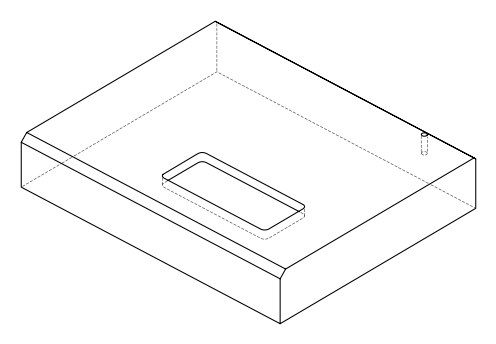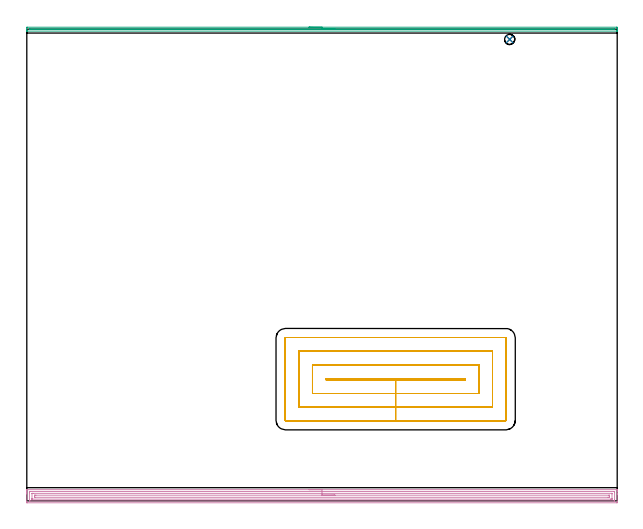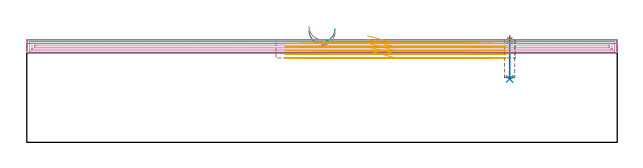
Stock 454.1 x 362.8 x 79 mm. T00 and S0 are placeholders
(PLAN: 5 operations, 3 tool changes, 36.8 min)
(1 SPOT_DRILL | STEP1POCKET | NXT0321_9005460120000 | 0.03 min | 0 mm3)
(2 DRILL_BLIND_HOLE_INTO_CENTER | STEP1POCKET | NXT0301_049 | 0.13 min | 1388 mm3)
(3 AREA_MILL | FG_CHAMFER_SURFACE | UGT0205_001 | 7.4 min | 2043 mm3)
(4 AREA_MILL_1 | FG_CHAMFER_SURFACE_1 | UGT0205_001 | 14.75 min | 23161 mm3)
(5 MILL_RECTANGULAR_POCKET | POCKET_RECTANGULAR_STRAIGHT | UGT0201_103 | Follow Part, ap 3.5, ae 75% | 14.47 min | 201746 mm3)
(TOOL NXT0321_9005460120000 | NC Spot Drill, 142deg, 12mm, Carbide, Uncoated | D12 PA142 FL30 Z2)
(TOOL NXT0301_049 | Carbide Drill 7.8mm [860.1-0780-039A1-MM 2214] | D7.8 PA140 FL53 Z2)
(TOOL UGT0205_001 | Chamfer Mill 20 x 3 x 45 deg. | D20 FL50 Z2)
(TOOL UGT0201_103 | End Mill 14 mm | D14 FL19 Z2)
(OP 1 SPOT_DRILL)
G17 G21 G94 G90
T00 M6
G54
G17 G0 G90 X371.4 Y354.9 S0 M3
G43 Z89. H0
G94 G81 G98 Z78.664 F250. R82.
G80
M5
M2
(OP 2 DRILL_BLIND_HOLE_INTO_CENTER)
G17 G21 G94 G90
T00 M6
G54
G17 G0 G90 X371.4 Y354.9 S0 M3
G43 Z89. H1
G94 G81 G98 Z48.7 F250. R81.
G80
M5
M2
(OP 3 AREA_MILL)
G17 G21 G94 G90
T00 M6
G54
G17 G0 G90 X217.05 Y364.3 S1061 M3
G43 Z89. H0
Z86.
G94 G1 X217.088 Z85.128 F250.
X217.202 Z84.263
X217.391 Z83.412
X217.653 Z82.58
X217.987 Z81.774
X218.39 Z81.
X218.858 Z80.264
X219.39 Z79.572
X219.979 Z78.929
X220.622 Z78.34
X221.314 Z77.808
X222.05 Z77.34
X222.824 Z76.937
X223.63 Z76.603
X224.462 Z76.341
X225.314 Z76.152
X226.178 Z76.038
X227.05 Z76.
X453.484
X453.627 Y364.299 Z76.001
X454.098 Y364.291 Z76.005
X454.1 Y364.031 Z76.265
Y363.693 Z76.604
Y363.139 Z77.157
Y362.8 Z77.495
Y362.122 Z78.178
Y361.762 Z78.538
Y361.361 Z78.93
X454.09 Y361.303 Z78.988
X453.931 Y361.3 Z79.
X0.17
X0.01 Y361.303 Z78.988
X0.007 Y361.359 Z78.933
X0. Y361.761 Z78.538
Y362.122 Z78.178
Y362.8 Z77.495
Y364.031 Z76.266
X0.002 Y364.291 Z76.005
X0.474 Y364.3 Z76.
X227.05
Y362.886 Z77.414
X451.783 Y362.885 Z77.415
X451.955 Y362.883 Z77.417
X452.068 Y362.88 Z77.42
X452.092 Y362.877 Z77.423
X452.095 Y362.873 Z77.427
X452.098 Y362.857 Z77.443
Y362.8 Z77.5
X452.095 Y362.75 Z77.55
X452.091 Y362.727 Z77.573
X452.084 Y362.721 Z77.579
X452.04 Y362.719 Z77.581
X451.869 Y362.715 Z77.585
X451.783 Y362.714 Z77.586
X451.697
X2.317 Y362.715 Z77.585
X2.145 Y362.717 Z77.583
X2.032 Y362.721 Z77.579
X2.008 Y362.723 Z77.577
X2.005 Y362.727 Z77.573
X2.002 Y362.743 Z77.557
Y362.8 Z77.5
X2.005 Y362.85 Z77.45
X2.009 Y362.873 Z77.427
X2.016 Y362.879 Z77.421
X2.06 Y362.881 Z77.419
X2.231 Y362.885 Z77.415
X2.317 Y362.886 Z77.414
X2.403
X227.05
X227.922 Z77.452
X228.786 Z77.566
X229.638 Z77.755
X230.47 Z78.017
X231.276 Z78.351
X232.05 Z78.754
X232.786 Z79.223
X233.478 Z79.754
X234.121 Z80.343
X234.71 Z80.986
X235.242 Z81.678
X235.71 Z82.414
X236.113 Z83.188
X236.447 Z83.994
X236.709 Z84.826
X236.898 Z85.678
X237.012 Z86.543
X237.05 Z87.414
G0 Z89.
M5
M2
(OP 4 AREA_MILL_1)
G17 G21 G94 G90
T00 M6
G54
G17 G0 G90 X217.05 Y8.6 S1061 M3
G43 Z89. H0
G94 G1 X217.088 Z88.128 F250.
X217.202 Z87.263
X217.391 Z86.412
X217.653 Z85.58
X217.987 Z84.774
X218.39 Z84.
X218.858 Z83.264
X219.39 Z82.572
X219.979 Z81.929
X220.622 Z81.339
X221.314 Z80.808
X222.05 Z80.34
X222.824 Z79.937
X223.63 Z79.603
X224.462 Z79.341
X225.313 Z79.152
X226.178 Z79.038
X227.05 Z79.
X453.93
X454.09 Y8.597 Z78.988
X454.093 Y8.546 Z78.938
X454.1 Y8.15 Z78.549
Y7.794 Z78.193
Y7.116 Z77.511
Y5.886 Z76.283
Y5.333 Z75.728
Y4.718 Z75.113
Y-0.908 Z69.49
X454.098 Y-1.186 Z69.211
X454.09 Y-1.492 Z68.906
X453.784 Y-1.499 Z68.899
X0.616 Y-1.5 Z68.9
X0.029 Y-1.494 Z68.904
X0.007 Y-1.492 Z68.906
X0.003 Y-0.908 Z69.49
X0. Y-0.292 Z70.105
Y5.333 Z75.728
Y5.886 Z76.283
Y6.225 Z76.621
Y6.777 Z77.174
Y7.116 Z77.511
Y7.794 Z78.193
Y8.15 Z78.549
X0.007 Y8.547 Z78.938
X0.01 Y8.605 Z78.995
X0.166 Y8.6 Z79.
X227.05
Y7.186 Z77.586
X451.697 Y7.185 Z77.585
X451.767 Y7.184 Z77.584
X451.906 Y7.179 Z77.579
X452.09 Y7.167 Z77.567
X452.092 Y7.116 Z77.516
X452.099 Y6.716 Z77.116
X452.1 Y0.875 Z71.275
Y0.474 Z70.874
X452.096 Y-0.016 Z70.384
X452.093 Y-0.065 Z70.335
X452.091 Y-0.073 Z70.327
X452.067 Y-0.079 Z70.321
X451.976 Y-0.082 Z70.318
X451.837 Y-0.085 Z70.315
X451.767 Y-0.086 Z70.314
X2.403 Y-0.085 Z70.315
X2.333 Y-0.084 Z70.316
X2.194 Y-0.079 Z70.321
X2.01 Y-0.067 Z70.333
X2.008 Y-0.016 Z70.384
X2.001 Y0.384 Z70.784
X2. Y6.225 Z76.625
Y6.626 Z77.026
X2.004 Y7.116 Z77.516
X2.007 Y7.165 Z77.565
X2.008 Y7.173 Z77.573
X2.032 Y7.179 Z77.579
X2.124 Y7.182 Z77.582
X2.263 Y7.185 Z77.585
X2.333 Y7.186 Z77.586
X227.05
Y5.772 Z76.172
X449.911 Y5.771 Z76.171
X450.057 Y5.77 Z76.17
X450.081 Y5.768 Z76.168
X450.087 Y5.766 Z76.166
X450.09 Y5.748 Z76.148
X450.096 Y5.648 Z76.048
X450.099 Y5.522 Z75.922
X450.1 Y5.333 Z75.733
X450.099 Y1.579 Z71.979
X450.093 Y1.39 Z71.79
X450.09 Y1.34 Z71.74
X450.073 Y1.335 Z71.735
X450.02 Y1.333 Z71.733
X449.911 Y1.33 Z71.73
X449.457 Y1.329 Z71.729
X449.018
X4.189
X4.043 Y1.33 Z71.73
X4.019 Y1.332 Z71.732
X4.013 Y1.334 Z71.734
X4.01 Y1.352 Z71.752
X4.004 Y1.452 Z71.852
X4.001 Y1.578 Z71.978
X4. Y1.767 Z72.167
X4.001 Y5.521 Z75.921
X4.007 Y5.711 Z76.111
X4.01 Y5.76 Z76.16
X4.027 Y5.765 Z76.165
X4.08 Y5.768 Z76.168
X4.189 Y5.77 Z76.17
X4.643 Y5.771 Z76.171
X5.082 Y5.772 Z76.172
X227.05
Y4.357 Z74.757
X447.316
X448.05 Y4.351 Z74.751
X448.087 Y4.35 Z74.75
X448.09 Y4.308 Z74.708
X448.095 Y4.204 Z74.604
X448.098 Y3.994 Z74.394
X448.1 Y3.574 Z73.974
X448.098 Y3.116 Z73.516
X448.095 Y2.9 Z73.3
X448.09 Y2.792 Z73.192
X448.085 Y2.749 Z73.149
X448.035 Y2.748 Z73.148
X447.231 Y2.743 Z73.143
X447.147
X6.784
X6.05 Y2.749 Z73.149
X6.013
X6.009 Y2.792 Z73.192
X6.005 Y2.896 Z73.296
X6.002 Y3.106 Z73.506
X6. Y3.526 Z73.926
X6.002 Y3.984 Z74.384
X6.005 Y4.2 Z74.6
X6.01 Y4.308 Z74.708
X6.015 Y4.351 Z74.751
X6.065 Y4.352 Z74.752
X6.869 Y4.357 Z74.757
X6.953
X227.05
X227.922 Z74.795
X228.786 Z74.909
X229.638 Z75.098
X230.47 Z75.36
X231.276 Z75.694
X232.05 Z76.097
X232.786 Z76.566
X233.478 Z77.097
X234.121 Z77.686
X234.71 Z78.329
X235.241 Z79.022
X235.71 Z79.757
X236.113 Z80.531
X236.447 Z81.337
X236.709 Z82.169
X236.898 Z83.021
X237.012 Z83.886
X237.05 Z84.757
G0 Z89.
M5
M2
(OP 5 MILL_RECTANGULAR_POCKET)
G17 G21 G94 G90
T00 M6
G54
G17 G0 G90 X261.98 Y93.1 S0 M3
G43 Z89. H0
Z82.
G94 G1 X283.7 Z76.18 F250.
X337.2 F500.
Y94.1
X230.2
Y93.1
X283.7
Y82.6
X347.7
Y104.6
X219.7
Y82.6
X283.7
Y72.1
X358.2
Y115.1
X209.2
Y72.1
X283.7
Y61.6
X368.3
G3 X368.7 Y62. R0.4
G1 Y125.2
G3 X368.3 Y125.6 R0.4
G1 X199.1
G3 X198.7 Y125.2 R0.4
G1 Y62.
G3 X199.1 Y61.6 R0.4
G1 X283.7
X284.7
G0 X261.98 Y93.1 Z79.18
G1 X283.7 Z73.36 F250.
X337.2 F500.
Y94.1
X230.2
Y93.1
X283.7
Y82.6
X347.7
Y104.6
X219.7
Y82.6
X283.7
Y72.1
X358.2
Y115.1
X209.2
Y72.1
X283.7
Y61.6
X368.3
G3 X368.7 Y62. R0.4
G1 Y125.2
G3 X368.3 Y125.6 R0.4
G1 X199.1
G3 X198.7 Y125.2 R0.4
G1 Y62.
G3 X199.1 Y61.6 R0.4
G1 X283.7
X284.7
G0 X261.98 Y93.1 Z76.36
G1 X283.7 Z70.54 F250.
X337.2 F500.
Y94.1
X230.2
Y93.1
X283.7
Y82.6
X347.7
Y104.6
X219.7
Y82.6
X283.7
Y72.1
X358.2
Y115.1
X209.2
Y72.1
X283.7
Y61.6
X368.3
G3 X368.7 Y62. R0.4
G1 Y125.2
G3 X368.3 Y125.6 R0.4
G1 X199.1
G3 X198.7 Y125.2 R0.4
G1 Y62.
G3 X199.1 Y61.6 R0.4
G1 X283.7
X284.7
G0 X261.98 Y93.1 Z73.54
G1 X283.7 Z67.72 F250.
X337.2 F500.
Y94.1
X230.2
Y93.1
X283.7
Y82.6
X347.7
Y104.6
X219.7
Y82.6
X283.7
Y72.1
X358.2
Y115.1
X209.2
Y72.1
X283.7
Y61.6
X368.3
G3 X368.7 Y62. R0.4
G1 Y125.2
G3 X368.3 Y125.6 R0.4
G1 X199.1
G3 X198.7 Y125.2 R0.4
G1 Y62.
G3 X199.1 Y61.6 R0.4
G1 X283.7
X284.7
G0 X261.98 Y93.1 Z70.72
G1 X283.7 Z64.9 F250.
X337.2 F500.
Y94.1
X230.2
Y93.1
X283.7
Y82.6
X347.7
Y104.6
X219.7
Y82.6
X283.7
Y72.1
X358.2
Y115.1
X209.2
Y72.1
X283.7
Y61.6
X368.3
G3 X368.7 Y62. R0.4
G1 Y125.2
G3 X368.3 Y125.6 R0.4
G1 X199.1
G3 X198.7 Y125.2 R0.4
G1 Y62.
G3 X199.1 Y61.6 R0.4
G1 X283.7
X284.7
G0 Z89.
M5
M2
